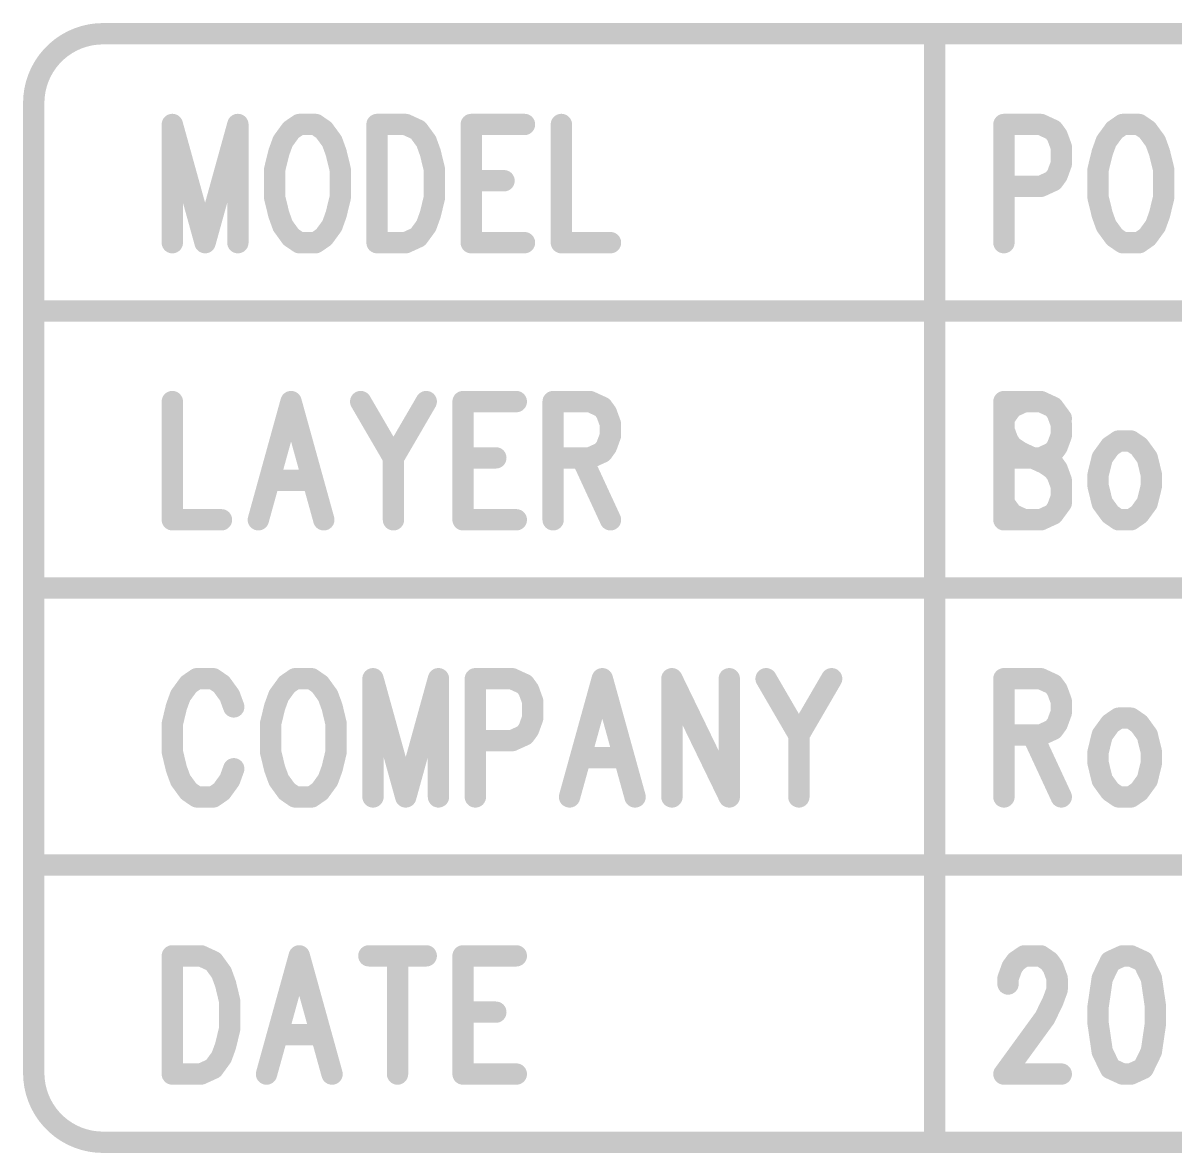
# Model space of a CAD drawing. Extents: x 100 to 144.1, y 92.1 to 144.1.
# Drawn here: x 99.95 to 105.36, y 92.1 to 97.4 of the extents above; entities that cross this region are included whole.
import ezdxf

# ---------------------------------------------------------------- set-up
doc = ezdxf.new("R2010")
doc.units = 0
doc.layers.get('0').update_dxf_attribs({"linetype": 'CONTINUOUS'})
doc.layers.add('MASK-BOTTOM_PHO', color=5, linetype='CONTINUOUS')
doc.layers.add('SILK-BOTTOM_PHO', color=14, linetype='CONTINUOUS')

# ---------------------------------------------------------------- blocks, each defined once
blk = doc.blocks.new('ROUND_1')
at = {"const_width": 0.050038}
blk.add_lwpolyline([(-0.025018, 0, 1), (0.025018, 0, 1)], format="xyb", close=True, dxfattribs=at)

msp = doc.modelspace()

# ---------------------------------------------------------------- linework, layer by layer
at = {"layer": 'MASK-BOTTOM_PHO', "const_width": 0.100076}
for points in [[(100.32492, 97.350072, 0.4142154), (100.000054, 97.024952)], [(100.000054, 92.47505, 0.4142154), (100.32492, 92.14993)]]:
    msp.add_lwpolyline(points, format="xyb", dxfattribs=at)
for points in [[(127.625094, 97.350072), (100.32492, 97.350072)], [(104.22509, 97.350072), (104.22509, 92.14993)], [(100.000054, 97.024952), (100.000054, 92.47505)], [(100.65004, 96.924368), (100.65004, 96.369886)], [(100.65004, 96.924368), (100.80371, 96.369886)], [(100.95738, 96.924368), (100.80371, 96.369886)], [(100.95738, 96.924368), (100.95738, 96.369886)], [(101.206808, 96.897952), (101.168454, 96.84512)], [(101.245416, 96.924368), (101.206808, 96.897952)], [(101.322124, 96.924368), (101.245416, 96.924368)], [(101.360478, 96.897952), (101.322124, 96.924368)], [(101.399086, 96.84512), (101.360478, 96.897952)], [(101.61016, 96.924368), (101.61016, 96.369886)], [(101.61016, 96.924368), (101.74478, 96.924368)], [(101.74478, 96.924368), (101.802184, 96.897952)], [(101.802184, 96.897952), (101.840792, 96.84512)], [(102.051866, 96.924368), (102.051866, 96.369886)], [(102.051866, 96.924368), (102.301548, 96.924368)], [(102.474522, 96.924368), (102.474522, 96.369886)], [(104.549956, 96.924368), (104.549956, 96.369886)], [(104.549956, 96.924368), (104.72293, 96.924368)], [(104.72293, 96.924368), (104.780334, 96.897952)], [(104.780334, 96.897952), (104.799638, 96.871536)], [(105.068624, 96.897952), (105.030016, 96.84512)], [(105.106978, 96.924368), (105.068624, 96.897952)], [(105.183686, 96.924368), (105.106978, 96.924368)], [(105.22204, 96.897952), (105.183686, 96.924368)], [(105.260648, 96.84512), (105.22204, 96.897952)], [(101.168454, 96.84512), (101.149404, 96.792542)], [(101.418136, 96.792542), (101.399086, 96.84512)], [(101.840792, 96.84512), (101.859842, 96.792542)], [(104.799638, 96.871536), (104.818942, 96.818704)], [(105.030016, 96.84512), (105.010966, 96.792542)], [(105.279698, 96.792542), (105.260648, 96.84512)], [(101.149404, 96.792542), (101.1301, 96.713294)], [(101.43744, 96.713294), (101.418136, 96.792542)], [(101.859842, 96.792542), (101.879146, 96.713294)], [(104.818942, 96.818704), (104.818942, 96.73971)], [(105.010966, 96.792542), (104.991662, 96.713294)], [(105.299002, 96.713294), (105.279698, 96.792542)], [(104.818942, 96.73971), (104.799638, 96.686878)], [(101.1301, 96.713294), (101.1301, 96.581214)], [(101.43744, 96.581214), (101.43744, 96.713294)], [(101.879146, 96.713294), (101.879146, 96.581214)], [(104.799638, 96.686878), (104.780334, 96.660462)], [(104.991662, 96.713294), (104.991662, 96.581214)], [(105.299002, 96.581214), (105.299002, 96.713294)], [(102.051866, 96.660462), (102.205536, 96.660462)], [(104.72293, 96.634046), (104.549956, 96.634046)], [(104.780334, 96.660462), (104.72293, 96.634046)], [(101.1301, 96.581214), (101.149404, 96.501966)], [(101.418136, 96.501966), (101.43744, 96.581214)], [(101.879146, 96.581214), (101.859842, 96.501966)], [(104.991662, 96.581214), (105.010966, 96.501966)], [(105.279698, 96.501966), (105.299002, 96.581214)], [(101.149404, 96.501966), (101.168454, 96.449134)], [(101.399086, 96.449134), (101.418136, 96.501966)], [(101.859842, 96.501966), (101.840792, 96.449134)], [(105.010966, 96.501966), (105.030016, 96.449134)], [(105.260648, 96.449134), (105.279698, 96.501966)], [(101.168454, 96.449134), (101.206808, 96.396302)], [(101.360478, 96.396302), (101.399086, 96.449134)], [(101.840792, 96.449134), (101.802184, 96.396302)], [(105.030016, 96.449134), (105.068624, 96.396302)], [(105.22204, 96.396302), (105.260648, 96.449134)], [(101.206808, 96.396302), (101.245416, 96.369886)], [(101.245416, 96.369886), (101.322124, 96.369886)], [(101.322124, 96.369886), (101.360478, 96.396302)], [(101.74478, 96.369886), (101.61016, 96.369886)], [(101.802184, 96.396302), (101.74478, 96.369886)], [(102.051866, 96.369886), (102.301548, 96.369886)], [(102.474522, 96.369886), (102.7049, 96.369886)], [(105.068624, 96.396302), (105.106978, 96.369886)], [(105.106978, 96.369886), (105.183686, 96.369886)], [(105.183686, 96.369886), (105.22204, 96.396302)], [(120.474994, 96.0501), (100.000054, 96.0501)], [(100.65004, 95.624396), (100.65004, 95.069914)], [(101.206808, 95.624396), (101.053392, 95.069914)], [(101.206808, 95.624396), (101.360478, 95.069914)], [(101.533452, 95.624396), (101.687122, 95.36049)], [(101.840792, 95.624396), (101.687122, 95.36049)], [(102.013512, 95.624396), (102.013512, 95.069914)], [(102.013512, 95.624396), (102.263194, 95.624396)], [(102.435914, 95.624396), (102.435914, 95.069914)], [(102.435914, 95.624396), (102.608888, 95.624396)], [(102.608888, 95.624396), (102.666546, 95.59798)], [(102.666546, 95.59798), (102.685596, 95.571564)], [(104.58831, 95.59798), (104.549956, 95.545148)], [(104.645968, 95.624396), (104.58831, 95.59798)], [(104.72293, 95.624396), (104.645968, 95.624396)], [(104.780334, 95.59798), (104.72293, 95.624396)], [(104.818942, 95.545148), (104.780334, 95.59798)], [(102.685596, 95.571564), (102.7049, 95.518732)], [(104.549956, 95.545148), (104.549956, 95.492316)], [(102.7049, 95.518732), (102.7049, 95.4659)], [(104.549956, 95.492316), (104.56926, 95.439484)], [(102.7049, 95.4659), (102.685596, 95.413322)], [(104.56926, 95.439484), (104.58831, 95.413322)], [(105.087674, 95.439484), (105.04932, 95.413322)], [(105.145332, 95.439484), (105.087674, 95.439484)], [(105.183686, 95.413322), (105.145332, 95.439484)], [(102.666546, 95.386906), (102.608888, 95.36049)], [(102.685596, 95.413322), (102.666546, 95.386906)], [(104.58831, 95.413322), (104.626918, 95.386906)], [(104.626918, 95.386906), (104.74198, 95.334074)], [(105.04932, 95.413322), (105.010966, 95.36049)], [(105.22204, 95.36049), (105.183686, 95.413322)], [(101.687122, 95.36049), (101.687122, 95.069914)], [(102.013512, 95.36049), (102.167182, 95.36049)], [(102.608888, 95.36049), (102.435914, 95.36049)], [(102.570534, 95.36049), (102.7049, 95.069914)], [(104.74198, 95.334074), (104.780334, 95.307658)], [(105.010966, 95.36049), (104.991662, 95.281242)], [(105.241344, 95.281242), (105.22204, 95.36049)], [(104.780334, 95.307658), (104.799638, 95.281242)], [(104.799638, 95.281242), (104.818942, 95.22841)], [(104.991662, 95.281242), (104.991662, 95.22841)], [(105.241344, 95.22841), (105.241344, 95.281242)], [(101.110796, 95.254826), (101.303074, 95.254826)], [(104.818942, 95.22841), (104.818942, 95.149162)], [(104.991662, 95.22841), (105.010966, 95.149162)], [(105.22204, 95.149162), (105.241344, 95.22841)], [(104.58831, 95.09633), (104.549956, 95.149162)], [(104.818942, 95.149162), (104.780334, 95.09633)], [(105.010966, 95.149162), (105.04932, 95.09633)], [(105.183686, 95.09633), (105.22204, 95.149162)], [(100.65004, 95.069914), (100.880418, 95.069914)], [(102.013512, 95.069914), (102.263194, 95.069914)], [(104.645968, 95.069914), (104.58831, 95.09633)], [(104.72293, 95.069914), (104.645968, 95.069914)], [(104.780334, 95.09633), (104.72293, 95.069914)], [(105.04932, 95.09633), (105.087674, 95.069914)], [(105.087674, 95.069914), (105.145332, 95.069914)], [(105.145332, 95.069914), (105.183686, 95.09633)], [(120.474994, 94.749874), (100.000054, 94.749874)], [(100.726748, 94.298008), (100.688394, 94.245176)], [(100.765102, 94.324424), (100.726748, 94.298008)], [(100.842064, 94.324424), (100.765102, 94.324424)], [(100.880418, 94.298008), (100.842064, 94.324424)], [(100.918772, 94.245176), (100.880418, 94.298008)], [(101.187758, 94.298008), (101.149404, 94.245176)], [(101.226112, 94.324424), (101.187758, 94.298008)], [(101.303074, 94.324424), (101.226112, 94.324424)], [(101.341428, 94.298008), (101.303074, 94.324424)], [(101.379782, 94.245176), (101.341428, 94.298008)], [(101.59111, 94.324424), (101.59111, 93.769942)], [(101.59111, 94.324424), (101.74478, 93.769942)], [(101.898196, 94.324424), (101.74478, 93.769942)], [(101.898196, 94.324424), (101.898196, 93.769942)], [(102.07117, 94.324424), (102.07117, 93.769942)], [(102.07117, 94.324424), (102.24389, 94.324424)], [(102.24389, 94.324424), (102.301548, 94.298008)], [(102.301548, 94.298008), (102.320852, 94.271592)], [(102.666546, 94.324424), (102.512876, 93.769942)], [(102.666546, 94.324424), (102.820216, 93.769942)], [(102.992936, 94.324424), (102.992936, 93.769942)], [(102.992936, 94.324424), (103.261922, 93.769942)], [(103.261922, 94.324424), (103.261922, 93.769942)], [(103.434642, 94.324424), (103.588312, 94.060264)], [(103.741982, 94.324424), (103.588312, 94.060264)], [(104.549956, 94.324424), (104.549956, 93.769942)], [(104.549956, 94.324424), (104.72293, 94.324424)], [(104.72293, 94.324424), (104.780334, 94.298008)], [(104.780334, 94.298008), (104.799638, 94.271592)], [(100.688394, 94.245176), (100.66909, 94.192344)], [(100.938076, 94.192344), (100.918772, 94.245176)], [(101.149404, 94.245176), (101.1301, 94.192344)], [(101.399086, 94.192344), (101.379782, 94.245176)], [(102.320852, 94.271592), (102.339902, 94.21876)], [(104.799638, 94.271592), (104.818942, 94.21876)], [(100.66909, 94.192344), (100.65004, 94.113096)], [(101.1301, 94.192344), (101.110796, 94.113096)], [(101.418136, 94.113096), (101.399086, 94.192344)], [(102.339902, 94.21876), (102.339902, 94.139512)], [(104.818942, 94.21876), (104.818942, 94.165928)], [(102.339902, 94.139512), (102.320852, 94.08668)], [(104.818942, 94.165928), (104.799638, 94.113096)], [(105.087674, 94.139512), (105.04932, 94.113096)], [(105.145332, 94.139512), (105.087674, 94.139512)], [(105.183686, 94.113096), (105.145332, 94.139512)], [(100.65004, 94.113096), (100.65004, 93.98127)], [(101.110796, 94.113096), (101.110796, 93.98127)], [(101.418136, 93.98127), (101.418136, 94.113096)], [(102.320852, 94.08668), (102.301548, 94.060264)], [(104.780334, 94.08668), (104.72293, 94.060264)], [(104.799638, 94.113096), (104.780334, 94.08668)], [(105.04932, 94.113096), (105.010966, 94.060264)], [(105.22204, 94.060264), (105.183686, 94.113096)], [(102.24389, 94.034102), (102.07117, 94.034102)], [(102.301548, 94.060264), (102.24389, 94.034102)], [(103.588312, 94.060264), (103.588312, 93.769942)], [(104.72293, 94.060264), (104.549956, 94.060264)], [(104.684322, 94.060264), (104.818942, 93.769942)], [(105.010966, 94.060264), (104.991662, 93.98127)], [(105.241344, 93.98127), (105.22204, 94.060264)], [(100.65004, 93.98127), (100.66909, 93.902022)], [(101.110796, 93.98127), (101.1301, 93.902022)], [(101.399086, 93.902022), (101.418136, 93.98127)], [(104.991662, 93.98127), (104.991662, 93.928438)], [(105.241344, 93.928438), (105.241344, 93.98127)], [(102.570534, 93.954854), (102.762558, 93.954854)], [(104.991662, 93.928438), (105.010966, 93.84919)], [(105.22204, 93.84919), (105.241344, 93.928438)], [(100.66909, 93.902022), (100.688394, 93.84919)], [(100.918772, 93.84919), (100.938076, 93.902022)], [(101.1301, 93.902022), (101.149404, 93.84919)], [(101.379782, 93.84919), (101.399086, 93.902022)], [(100.688394, 93.84919), (100.726748, 93.796358)], [(100.880418, 93.796358), (100.918772, 93.84919)], [(101.149404, 93.84919), (101.187758, 93.796358)], [(101.341428, 93.796358), (101.379782, 93.84919)], [(105.010966, 93.84919), (105.04932, 93.796358)], [(105.183686, 93.796358), (105.22204, 93.84919)], [(100.726748, 93.796358), (100.765102, 93.769942)], [(100.765102, 93.769942), (100.842064, 93.769942)], [(100.842064, 93.769942), (100.880418, 93.796358)], [(101.187758, 93.796358), (101.226112, 93.769942)], [(101.226112, 93.769942), (101.303074, 93.769942)], [(101.303074, 93.769942), (101.341428, 93.796358)], [(105.04932, 93.796358), (105.087674, 93.769942)], [(105.087674, 93.769942), (105.145332, 93.769942)], [(105.145332, 93.769942), (105.183686, 93.796358)], [(120.474994, 93.449902), (100.000054, 93.449902)], [(100.65004, 93.024452), (100.65004, 92.46997)], [(100.65004, 93.024452), (100.784406, 93.024452)], [(100.784406, 93.024452), (100.842064, 92.998036)], [(101.245416, 93.024452), (101.091746, 92.46997)], [(101.245416, 93.024452), (101.399086, 92.46997)], [(101.571806, 93.024452), (101.840792, 93.024452)], [(101.706172, 93.024452), (101.706172, 92.46997)], [(102.013512, 93.024452), (102.013512, 92.46997)], [(102.013512, 93.024452), (102.263194, 93.024452)], [(104.607614, 92.998036), (104.645968, 93.024452)], [(104.645968, 93.024452), (104.72293, 93.024452)], [(104.72293, 93.024452), (104.761284, 92.998036)], [(105.106978, 93.024452), (105.04932, 92.998036)], [(105.145332, 93.024452), (105.106978, 93.024452)], [(105.20299, 92.998036), (105.145332, 93.024452)], [(100.842064, 92.998036), (100.880418, 92.945204)], [(100.880418, 92.945204), (100.899722, 92.892372)], [(104.56926, 92.918788), (104.58831, 92.97162)], [(104.58831, 92.97162), (104.607614, 92.998036)], [(104.761284, 92.998036), (104.780334, 92.97162)], [(104.780334, 92.97162), (104.799638, 92.918788)], [(105.04932, 92.998036), (105.010966, 92.918788)], [(105.241344, 92.918788), (105.20299, 92.998036)], [(100.899722, 92.892372), (100.918772, 92.813124)], [(104.56926, 92.892372), (104.56926, 92.918788)], [(104.799638, 92.918788), (104.799638, 92.865956)], [(105.010966, 92.918788), (104.991662, 92.786708)], [(105.260648, 92.786708), (105.241344, 92.918788)], [(104.799638, 92.865956), (104.780334, 92.813124)], [(100.918772, 92.813124), (100.918772, 92.681298)], [(104.780334, 92.813124), (104.74198, 92.733876)], [(104.991662, 92.786708), (104.991662, 92.70746)], [(105.260648, 92.70746), (105.260648, 92.786708)], [(102.013512, 92.760292), (102.167182, 92.760292)], [(104.74198, 92.733876), (104.549956, 92.46997)], [(100.918772, 92.681298), (100.899722, 92.60205)], [(104.991662, 92.70746), (105.010966, 92.575634)], [(105.241344, 92.575634), (105.260648, 92.70746)], [(101.149404, 92.654882), (101.341428, 92.654882)], [(100.899722, 92.60205), (100.880418, 92.549218)], [(105.010966, 92.575634), (105.04932, 92.496386)], [(105.20299, 92.496386), (105.241344, 92.575634)], [(100.880418, 92.549218), (100.842064, 92.496386)], [(100.784406, 92.46997), (100.65004, 92.46997)], [(100.842064, 92.496386), (100.784406, 92.46997)], [(102.013512, 92.46997), (102.263194, 92.46997)], [(104.549956, 92.46997), (104.818942, 92.46997)], [(105.04932, 92.496386), (105.106978, 92.46997)], [(105.106978, 92.46997), (105.145332, 92.46997)], [(105.145332, 92.46997), (105.20299, 92.496386)], [(100.32492, 92.14993), (127.625094, 92.14993)]]:
    msp.add_lwpolyline(points, dxfattribs=at)
at = {"layer": 'SILK-BOTTOM_PHO', "const_width": 0.100076}
for points in [[(100.32492, 97.350072, 0.4142154), (100.000054, 97.024952)], [(100.000054, 92.47505, 0.4142154), (100.32492, 92.14993)]]:
    msp.add_lwpolyline(points, format="xyb", dxfattribs=at)
for points in [[(127.625094, 97.350072), (100.32492, 97.350072)], [(104.22509, 97.350072), (104.22509, 92.14993)], [(100.000054, 97.024952), (100.000054, 92.47505)], [(100.65004, 96.924368), (100.65004, 96.369886)], [(100.65004, 96.924368), (100.80371, 96.369886)], [(100.95738, 96.924368), (100.80371, 96.369886)], [(100.95738, 96.924368), (100.95738, 96.369886)], [(101.206808, 96.897952), (101.168454, 96.84512)], [(101.245416, 96.924368), (101.206808, 96.897952)], [(101.322124, 96.924368), (101.245416, 96.924368)], [(101.360478, 96.897952), (101.322124, 96.924368)], [(101.399086, 96.84512), (101.360478, 96.897952)], [(101.61016, 96.924368), (101.61016, 96.369886)], [(101.61016, 96.924368), (101.74478, 96.924368)], [(101.74478, 96.924368), (101.802184, 96.897952)], [(101.802184, 96.897952), (101.840792, 96.84512)], [(102.051866, 96.924368), (102.051866, 96.369886)], [(102.051866, 96.924368), (102.301548, 96.924368)], [(102.474522, 96.924368), (102.474522, 96.369886)], [(104.549956, 96.924368), (104.549956, 96.369886)], [(104.549956, 96.924368), (104.72293, 96.924368)], [(104.72293, 96.924368), (104.780334, 96.897952)], [(104.780334, 96.897952), (104.799638, 96.871536)], [(105.068624, 96.897952), (105.030016, 96.84512)], [(105.106978, 96.924368), (105.068624, 96.897952)], [(105.183686, 96.924368), (105.106978, 96.924368)], [(105.22204, 96.897952), (105.183686, 96.924368)], [(105.260648, 96.84512), (105.22204, 96.897952)], [(101.168454, 96.84512), (101.149404, 96.792542)], [(101.418136, 96.792542), (101.399086, 96.84512)], [(101.840792, 96.84512), (101.859842, 96.792542)], [(104.799638, 96.871536), (104.818942, 96.818704)], [(105.030016, 96.84512), (105.010966, 96.792542)], [(105.279698, 96.792542), (105.260648, 96.84512)], [(101.149404, 96.792542), (101.1301, 96.713294)], [(101.43744, 96.713294), (101.418136, 96.792542)], [(101.859842, 96.792542), (101.879146, 96.713294)], [(104.818942, 96.818704), (104.818942, 96.73971)], [(105.010966, 96.792542), (104.991662, 96.713294)], [(105.299002, 96.713294), (105.279698, 96.792542)], [(104.818942, 96.73971), (104.799638, 96.686878)], [(101.1301, 96.713294), (101.1301, 96.581214)], [(101.43744, 96.581214), (101.43744, 96.713294)], [(101.879146, 96.713294), (101.879146, 96.581214)], [(104.799638, 96.686878), (104.780334, 96.660462)], [(104.991662, 96.713294), (104.991662, 96.581214)], [(105.299002, 96.581214), (105.299002, 96.713294)], [(102.051866, 96.660462), (102.205536, 96.660462)], [(104.72293, 96.634046), (104.549956, 96.634046)], [(104.780334, 96.660462), (104.72293, 96.634046)], [(101.1301, 96.581214), (101.149404, 96.501966)], [(101.418136, 96.501966), (101.43744, 96.581214)], [(101.879146, 96.581214), (101.859842, 96.501966)], [(104.991662, 96.581214), (105.010966, 96.501966)], [(105.279698, 96.501966), (105.299002, 96.581214)], [(101.149404, 96.501966), (101.168454, 96.449134)], [(101.399086, 96.449134), (101.418136, 96.501966)], [(101.859842, 96.501966), (101.840792, 96.449134)], [(105.010966, 96.501966), (105.030016, 96.449134)], [(105.260648, 96.449134), (105.279698, 96.501966)], [(101.168454, 96.449134), (101.206808, 96.396302)], [(101.360478, 96.396302), (101.399086, 96.449134)], [(101.840792, 96.449134), (101.802184, 96.396302)], [(105.030016, 96.449134), (105.068624, 96.396302)], [(105.22204, 96.396302), (105.260648, 96.449134)], [(101.206808, 96.396302), (101.245416, 96.369886)], [(101.245416, 96.369886), (101.322124, 96.369886)], [(101.322124, 96.369886), (101.360478, 96.396302)], [(101.74478, 96.369886), (101.61016, 96.369886)], [(101.802184, 96.396302), (101.74478, 96.369886)], [(102.051866, 96.369886), (102.301548, 96.369886)], [(102.474522, 96.369886), (102.7049, 96.369886)], [(105.068624, 96.396302), (105.106978, 96.369886)], [(105.106978, 96.369886), (105.183686, 96.369886)], [(105.183686, 96.369886), (105.22204, 96.396302)], [(120.474994, 96.0501), (100.000054, 96.0501)], [(100.65004, 95.624396), (100.65004, 95.069914)], [(101.206808, 95.624396), (101.053392, 95.069914)], [(101.206808, 95.624396), (101.360478, 95.069914)], [(101.533452, 95.624396), (101.687122, 95.36049)], [(101.840792, 95.624396), (101.687122, 95.36049)], [(102.013512, 95.624396), (102.013512, 95.069914)], [(102.013512, 95.624396), (102.263194, 95.624396)], [(102.435914, 95.624396), (102.435914, 95.069914)], [(102.435914, 95.624396), (102.608888, 95.624396)], [(102.608888, 95.624396), (102.666546, 95.59798)], [(102.666546, 95.59798), (102.685596, 95.571564)], [(104.549956, 95.624396), (104.549956, 95.069914)], [(104.549956, 95.624396), (104.72293, 95.624396)], [(104.72293, 95.624396), (104.780334, 95.59798)], [(104.780334, 95.59798), (104.799638, 95.571564)], [(102.685596, 95.571564), (102.7049, 95.518732)], [(104.799638, 95.571564), (104.818942, 95.518732)], [(102.7049, 95.518732), (102.7049, 95.4659)], [(104.818942, 95.518732), (104.818942, 95.4659)], [(102.7049, 95.4659), (102.685596, 95.413322)], [(104.818942, 95.4659), (104.799638, 95.413322)], [(105.087674, 95.439484), (105.04932, 95.413322)], [(105.145332, 95.439484), (105.087674, 95.439484)], [(105.183686, 95.413322), (105.145332, 95.439484)], [(102.666546, 95.386906), (102.608888, 95.36049)], [(102.685596, 95.413322), (102.666546, 95.386906)], [(104.780334, 95.386906), (104.72293, 95.36049)], [(104.799638, 95.413322), (104.780334, 95.386906)], [(105.04932, 95.413322), (105.010966, 95.36049)], [(105.22204, 95.36049), (105.183686, 95.413322)], [(101.687122, 95.36049), (101.687122, 95.069914)], [(102.013512, 95.36049), (102.167182, 95.36049)], [(102.608888, 95.36049), (102.435914, 95.36049)], [(102.570534, 95.36049), (102.7049, 95.069914)], [(104.549956, 95.36049), (104.72293, 95.36049)], [(104.72293, 95.36049), (104.780334, 95.334074)], [(104.780334, 95.334074), (104.799638, 95.307658)], [(105.010966, 95.36049), (104.991662, 95.281242)], [(105.241344, 95.281242), (105.22204, 95.36049)], [(104.799638, 95.307658), (104.818942, 95.254826)], [(104.991662, 95.281242), (104.991662, 95.22841)], [(105.241344, 95.22841), (105.241344, 95.281242)], [(101.110796, 95.254826), (101.303074, 95.254826)], [(104.818942, 95.254826), (104.818942, 95.175578)], [(104.991662, 95.22841), (105.010966, 95.149162)], [(105.22204, 95.149162), (105.241344, 95.22841)], [(104.818942, 95.175578), (104.799638, 95.122746)], [(104.799638, 95.122746), (104.780334, 95.09633)], [(105.010966, 95.149162), (105.04932, 95.09633)], [(105.183686, 95.09633), (105.22204, 95.149162)], [(100.65004, 95.069914), (100.880418, 95.069914)], [(102.013512, 95.069914), (102.263194, 95.069914)], [(104.72293, 95.069914), (104.549956, 95.069914)], [(104.780334, 95.09633), (104.72293, 95.069914)], [(105.04932, 95.09633), (105.087674, 95.069914)], [(105.087674, 95.069914), (105.145332, 95.069914)], [(105.145332, 95.069914), (105.183686, 95.09633)], [(120.474994, 94.749874), (100.000054, 94.749874)], [(100.726748, 94.298008), (100.688394, 94.245176)], [(100.765102, 94.324424), (100.726748, 94.298008)], [(100.842064, 94.324424), (100.765102, 94.324424)], [(100.880418, 94.298008), (100.842064, 94.324424)], [(100.918772, 94.245176), (100.880418, 94.298008)], [(101.187758, 94.298008), (101.149404, 94.245176)], [(101.226112, 94.324424), (101.187758, 94.298008)], [(101.303074, 94.324424), (101.226112, 94.324424)], [(101.341428, 94.298008), (101.303074, 94.324424)], [(101.379782, 94.245176), (101.341428, 94.298008)], [(101.59111, 94.324424), (101.59111, 93.769942)], [(101.59111, 94.324424), (101.74478, 93.769942)], [(101.898196, 94.324424), (101.74478, 93.769942)], [(101.898196, 94.324424), (101.898196, 93.769942)], [(102.07117, 94.324424), (102.07117, 93.769942)], [(102.07117, 94.324424), (102.24389, 94.324424)], [(102.24389, 94.324424), (102.301548, 94.298008)], [(102.301548, 94.298008), (102.320852, 94.271592)], [(102.666546, 94.324424), (102.512876, 93.769942)], [(102.666546, 94.324424), (102.820216, 93.769942)], [(102.992936, 94.324424), (102.992936, 93.769942)], [(102.992936, 94.324424), (103.261922, 93.769942)], [(103.261922, 94.324424), (103.261922, 93.769942)], [(103.434642, 94.324424), (103.588312, 94.060264)], [(103.741982, 94.324424), (103.588312, 94.060264)], [(104.549956, 94.324424), (104.549956, 93.769942)], [(104.549956, 94.324424), (104.72293, 94.324424)], [(104.72293, 94.324424), (104.780334, 94.298008)], [(104.780334, 94.298008), (104.799638, 94.271592)], [(100.688394, 94.245176), (100.66909, 94.192344)], [(100.938076, 94.192344), (100.918772, 94.245176)], [(101.149404, 94.245176), (101.1301, 94.192344)], [(101.399086, 94.192344), (101.379782, 94.245176)], [(102.320852, 94.271592), (102.339902, 94.21876)], [(104.799638, 94.271592), (104.818942, 94.21876)], [(100.66909, 94.192344), (100.65004, 94.113096)], [(101.1301, 94.192344), (101.110796, 94.113096)], [(101.418136, 94.113096), (101.399086, 94.192344)], [(102.339902, 94.21876), (102.339902, 94.139512)], [(104.818942, 94.21876), (104.818942, 94.165928)], [(102.339902, 94.139512), (102.320852, 94.08668)], [(104.818942, 94.165928), (104.799638, 94.113096)], [(105.087674, 94.139512), (105.04932, 94.113096)], [(105.145332, 94.139512), (105.087674, 94.139512)], [(105.183686, 94.113096), (105.145332, 94.139512)], [(100.65004, 94.113096), (100.65004, 93.98127)], [(101.110796, 94.113096), (101.110796, 93.98127)], [(101.418136, 93.98127), (101.418136, 94.113096)], [(102.320852, 94.08668), (102.301548, 94.060264)], [(104.780334, 94.08668), (104.72293, 94.060264)], [(104.799638, 94.113096), (104.780334, 94.08668)], [(105.04932, 94.113096), (105.010966, 94.060264)], [(105.22204, 94.060264), (105.183686, 94.113096)], [(102.24389, 94.034102), (102.07117, 94.034102)], [(102.301548, 94.060264), (102.24389, 94.034102)], [(103.588312, 94.060264), (103.588312, 93.769942)], [(104.72293, 94.060264), (104.549956, 94.060264)], [(104.684322, 94.060264), (104.818942, 93.769942)], [(105.010966, 94.060264), (104.991662, 93.98127)], [(105.241344, 93.98127), (105.22204, 94.060264)], [(100.65004, 93.98127), (100.66909, 93.902022)], [(101.110796, 93.98127), (101.1301, 93.902022)], [(101.399086, 93.902022), (101.418136, 93.98127)], [(104.991662, 93.98127), (104.991662, 93.928438)], [(105.241344, 93.928438), (105.241344, 93.98127)], [(102.570534, 93.954854), (102.762558, 93.954854)], [(104.991662, 93.928438), (105.010966, 93.84919)], [(105.22204, 93.84919), (105.241344, 93.928438)], [(100.66909, 93.902022), (100.688394, 93.84919)], [(100.918772, 93.84919), (100.938076, 93.902022)], [(101.1301, 93.902022), (101.149404, 93.84919)], [(101.379782, 93.84919), (101.399086, 93.902022)], [(100.688394, 93.84919), (100.726748, 93.796358)], [(100.880418, 93.796358), (100.918772, 93.84919)], [(101.149404, 93.84919), (101.187758, 93.796358)], [(101.341428, 93.796358), (101.379782, 93.84919)], [(105.010966, 93.84919), (105.04932, 93.796358)], [(105.183686, 93.796358), (105.22204, 93.84919)], [(100.726748, 93.796358), (100.765102, 93.769942)], [(100.765102, 93.769942), (100.842064, 93.769942)], [(100.842064, 93.769942), (100.880418, 93.796358)], [(101.187758, 93.796358), (101.226112, 93.769942)], [(101.226112, 93.769942), (101.303074, 93.769942)], [(101.303074, 93.769942), (101.341428, 93.796358)], [(105.04932, 93.796358), (105.087674, 93.769942)], [(105.087674, 93.769942), (105.145332, 93.769942)], [(105.145332, 93.769942), (105.183686, 93.796358)], [(120.474994, 93.449902), (100.000054, 93.449902)], [(100.65004, 93.024452), (100.65004, 92.46997)], [(100.65004, 93.024452), (100.784406, 93.024452)], [(100.784406, 93.024452), (100.842064, 92.998036)], [(101.245416, 93.024452), (101.091746, 92.46997)], [(101.245416, 93.024452), (101.399086, 92.46997)], [(101.571806, 93.024452), (101.840792, 93.024452)], [(101.706172, 93.024452), (101.706172, 92.46997)], [(102.013512, 93.024452), (102.013512, 92.46997)], [(102.013512, 93.024452), (102.263194, 93.024452)], [(104.607614, 92.998036), (104.645968, 93.024452)], [(104.645968, 93.024452), (104.72293, 93.024452)], [(104.72293, 93.024452), (104.761284, 92.998036)], [(105.106978, 93.024452), (105.04932, 92.998036)], [(105.145332, 93.024452), (105.106978, 93.024452)], [(105.20299, 92.998036), (105.145332, 93.024452)], [(100.842064, 92.998036), (100.880418, 92.945204)], [(100.880418, 92.945204), (100.899722, 92.892372)], [(104.56926, 92.918788), (104.58831, 92.97162)], [(104.58831, 92.97162), (104.607614, 92.998036)], [(104.761284, 92.998036), (104.780334, 92.97162)], [(104.780334, 92.97162), (104.799638, 92.918788)], [(105.04932, 92.998036), (105.010966, 92.918788)], [(105.241344, 92.918788), (105.20299, 92.998036)], [(100.899722, 92.892372), (100.918772, 92.813124)], [(104.56926, 92.892372), (104.56926, 92.918788)], [(104.799638, 92.918788), (104.799638, 92.865956)], [(105.010966, 92.918788), (104.991662, 92.786708)], [(105.260648, 92.786708), (105.241344, 92.918788)], [(104.799638, 92.865956), (104.780334, 92.813124)], [(100.918772, 92.813124), (100.918772, 92.681298)], [(104.780334, 92.813124), (104.74198, 92.733876)], [(104.991662, 92.786708), (104.991662, 92.70746)], [(105.260648, 92.70746), (105.260648, 92.786708)], [(102.013512, 92.760292), (102.167182, 92.760292)], [(104.74198, 92.733876), (104.549956, 92.46997)], [(100.918772, 92.681298), (100.899722, 92.60205)], [(104.991662, 92.70746), (105.010966, 92.575634)], [(105.241344, 92.575634), (105.260648, 92.70746)], [(101.149404, 92.654882), (101.341428, 92.654882)], [(100.899722, 92.60205), (100.880418, 92.549218)], [(105.010966, 92.575634), (105.04932, 92.496386)], [(105.20299, 92.496386), (105.241344, 92.575634)], [(100.880418, 92.549218), (100.842064, 92.496386)], [(100.784406, 92.46997), (100.65004, 92.46997)], [(100.842064, 92.496386), (100.784406, 92.46997)], [(102.013512, 92.46997), (102.263194, 92.46997)], [(104.549956, 92.46997), (104.818942, 92.46997)], [(105.04932, 92.496386), (105.106978, 92.46997)], [(105.106978, 92.46997), (105.145332, 92.46997)], [(105.145332, 92.46997), (105.20299, 92.496386)], [(100.32492, 92.14993), (127.625094, 92.14993)]]:
    msp.add_lwpolyline(points, dxfattribs=at)

# ---------------------------------------------------------------- block references
at = {"layer": 'MASK-BOTTOM_PHO'}
for p in [(100.32492, 97.350072), (100.32492, 97.350072), (104.22509, 97.350072), (100.000054, 97.024952), (100.000054, 97.024952), (100.65004, 96.924368), (100.65004, 96.924368), (100.95738, 96.924368), (100.95738, 96.924368), (101.206808, 96.897952), (101.245416, 96.924368), (101.245416, 96.924368), (101.322124, 96.924368), (101.360478, 96.897952), (101.61016, 96.924368), (101.61016, 96.924368), (101.74478, 96.924368), (101.802184, 96.897952), (102.051866, 96.924368), (102.051866, 96.924368), (102.301548, 96.924368), (102.474522, 96.924368), (104.549956, 96.924368), (104.549956, 96.924368), (104.72293, 96.924368), (104.780334, 96.897952), (105.068624, 96.897952), (105.106978, 96.924368), (105.106978, 96.924368), (105.183686, 96.924368), (105.22204, 96.897952), (101.168454, 96.84512), (101.399086, 96.84512), (101.840792, 96.84512), (104.799638, 96.871536), (105.030016, 96.84512), (105.260648, 96.84512), (101.149404, 96.792542), (101.418136, 96.792542), (101.859842, 96.792542), (104.818942, 96.818704), (105.010966, 96.792542), (105.279698, 96.792542), (104.818942, 96.73971), (101.1301, 96.713294), (101.43744, 96.713294), (101.879146, 96.713294), (104.799638, 96.686878), (104.991662, 96.713294), (105.299002, 96.713294), (102.051866, 96.660462), (102.205536, 96.660462), (104.549956, 96.634046), (104.72293, 96.634046), (104.780334, 96.660462), (101.1301, 96.581214), (101.43744, 96.581214), (101.879146, 96.581214), (104.991662, 96.581214), (105.299002, 96.581214), (101.149404, 96.501966), (101.418136, 96.501966), (101.859842, 96.501966), (105.010966, 96.501966), (105.279698, 96.501966), (101.168454, 96.449134), (101.399086, 96.449134), (101.840792, 96.449134), (105.030016, 96.449134), (105.260648, 96.449134), (100.65004, 96.369886), (100.80371, 96.369886), (100.80371, 96.369886), (100.95738, 96.369886), (101.206808, 96.396302), (101.245416, 96.369886), (101.322124, 96.369886), (101.360478, 96.396302), (101.61016, 96.369886), (101.61016, 96.369886), (101.74478, 96.369886), (101.802184, 96.396302), (102.051866, 96.369886), (102.051866, 96.369886), (102.301548, 96.369886), (102.474522, 96.369886), (102.7049, 96.369886), (104.549956, 96.369886), (105.068624, 96.396302), (105.106978, 96.369886), (105.183686, 96.369886), (105.22204, 96.396302), (100.000054, 96.0501), (100.65004, 95.624396), (101.206808, 95.624396), (101.206808, 95.624396), (101.533452, 95.624396), (101.840792, 95.624396), (102.013512, 95.624396), (102.013512, 95.624396), (102.263194, 95.624396), (102.435914, 95.624396), (102.435914, 95.624396), (102.608888, 95.624396), (102.666546, 95.59798), (104.58831, 95.59798), (104.645968, 95.624396), (104.72293, 95.624396), (104.780334, 95.59798), (102.685596, 95.571564), (104.549956, 95.545148), (104.818942, 95.545148), (102.7049, 95.518732), (104.549956, 95.492316), (102.7049, 95.4659), (104.56926, 95.439484), (105.087674, 95.439484), (105.087674, 95.439484), (105.145332, 95.439484), (102.666546, 95.386906), (102.685596, 95.413322), (104.58831, 95.413322), (104.626918, 95.386906), (105.04932, 95.413322), (105.183686, 95.413322), (101.687122, 95.36049), (101.687122, 95.36049), (102.013512, 95.36049), (102.167182, 95.36049), (102.435914, 95.36049), (102.570534, 95.36049), (102.608888, 95.36049), (104.74198, 95.334074), (105.010966, 95.36049), (105.22204, 95.36049), (104.780334, 95.307658), (104.799638, 95.281242), (104.991662, 95.281242), (105.241344, 95.281242), (101.110796, 95.254826), (101.303074, 95.254826), (104.818942, 95.22841), (104.991662, 95.22841), (105.241344, 95.22841), (104.549956, 95.149162), (104.818942, 95.149162), (105.010966, 95.149162), (105.22204, 95.149162), (100.65004, 95.069914), (100.880418, 95.069914), (101.053392, 95.069914), (101.360478, 95.069914), (101.687122, 95.069914), (102.013512, 95.069914), (102.013512, 95.069914), (102.263194, 95.069914), (102.435914, 95.069914), (102.7049, 95.069914), (104.58831, 95.09633), (104.645968, 95.069914), (104.72293, 95.069914), (104.780334, 95.09633), (105.04932, 95.09633), (105.087674, 95.069914), (105.145332, 95.069914), (105.183686, 95.09633), (100.000054, 94.749874), (100.726748, 94.298008), (100.765102, 94.324424), (100.842064, 94.324424), (100.880418, 94.298008), (101.187758, 94.298008), (101.226112, 94.324424), (101.226112, 94.324424), (101.303074, 94.324424), (101.341428, 94.298008), (101.59111, 94.324424), (101.59111, 94.324424), (101.898196, 94.324424), (101.898196, 94.324424), (102.07117, 94.324424), (102.07117, 94.324424), (102.24389, 94.324424), (102.301548, 94.298008), (102.666546, 94.324424), (102.666546, 94.324424), (102.992936, 94.324424), (102.992936, 94.324424), (103.261922, 94.324424), (103.434642, 94.324424), (103.741982, 94.324424), (104.549956, 94.324424), (104.549956, 94.324424), (104.72293, 94.324424), (104.780334, 94.298008), (100.688394, 94.245176), (100.918772, 94.245176), (101.149404, 94.245176), (101.379782, 94.245176), (102.320852, 94.271592), (104.799638, 94.271592), (100.66909, 94.192344), (100.938076, 94.192344), (101.1301, 94.192344), (101.399086, 94.192344), (102.339902, 94.21876), (104.818942, 94.21876), (102.339902, 94.139512), (104.818942, 94.165928), (105.087674, 94.139512), (105.087674, 94.139512), (105.145332, 94.139512), (100.65004, 94.113096), (101.110796, 94.113096), (101.418136, 94.113096), (102.320852, 94.08668), (104.780334, 94.08668), (104.799638, 94.113096), (105.04932, 94.113096), (105.183686, 94.113096), (102.07117, 94.034102), (102.24389, 94.034102), (102.301548, 94.060264), (102.301548, 94.060264), (103.588312, 94.060264), (103.588312, 94.060264), (103.588312, 94.060264), (104.549956, 94.060264), (104.684322, 94.060264), (104.72293, 94.060264), (104.72293, 94.060264), (105.010966, 94.060264), (105.010966, 94.060264), (105.22204, 94.060264), (105.22204, 94.060264), (100.65004, 93.98127), (101.110796, 93.98127), (101.418136, 93.98127), (104.991662, 93.98127), (105.241344, 93.98127), (102.570534, 93.954854), (102.762558, 93.954854), (104.991662, 93.928438), (105.241344, 93.928438), (100.66909, 93.902022), (100.938076, 93.902022), (101.1301, 93.902022), (101.399086, 93.902022), (100.688394, 93.84919), (100.918772, 93.84919), (101.149404, 93.84919), (101.379782, 93.84919), (105.010966, 93.84919), (105.22204, 93.84919), (100.726748, 93.796358), (100.765102, 93.769942), (100.842064, 93.769942), (100.880418, 93.796358), (101.187758, 93.796358), (101.226112, 93.769942), (101.303074, 93.769942), (101.341428, 93.796358), (101.59111, 93.769942), (101.74478, 93.769942), (101.74478, 93.769942), (101.898196, 93.769942), (102.07117, 93.769942), (102.512876, 93.769942), (102.820216, 93.769942), (102.992936, 93.769942), (103.261922, 93.769942), (103.261922, 93.769942), (103.588312, 93.769942), (104.549956, 93.769942), (104.818942, 93.769942), (105.04932, 93.796358), (105.087674, 93.769942), (105.145332, 93.769942), (105.183686, 93.796358), (100.000054, 93.449902), (100.65004, 93.024452), (100.65004, 93.024452), (100.784406, 93.024452), (101.245416, 93.024452), (101.245416, 93.024452), (101.571806, 93.024452), (101.706172, 93.024452), (101.840792, 93.024452), (102.013512, 93.024452), (102.013512, 93.024452), (102.263194, 93.024452), (104.645968, 93.024452), (104.72293, 93.024452), (105.106978, 93.024452), (105.106978, 93.024452), (105.145332, 93.024452), (100.842064, 92.998036), (100.880418, 92.945204), (104.58831, 92.97162), (104.607614, 92.998036), (104.761284, 92.998036), (104.780334, 92.97162), (105.04932, 92.998036), (105.20299, 92.998036), (100.899722, 92.892372), (104.56926, 92.918788), (104.56926, 92.892372), (104.799638, 92.918788), (105.010966, 92.918788), (105.241344, 92.918788), (104.799638, 92.865956), (100.918772, 92.813124), (104.780334, 92.813124), (104.991662, 92.786708), (105.260648, 92.786708), (102.013512, 92.760292), (102.167182, 92.760292), (104.74198, 92.733876), (100.918772, 92.681298), (104.991662, 92.70746), (105.260648, 92.70746), (101.149404, 92.654882), (101.341428, 92.654882), (100.899722, 92.60205), (105.010966, 92.575634), (105.241344, 92.575634), (100.880418, 92.549218), (100.000054, 92.47505), (100.000054, 92.47505), (100.65004, 92.46997), (100.65004, 92.46997), (100.784406, 92.46997), (100.842064, 92.496386), (101.091746, 92.46997), (101.399086, 92.46997), (101.706172, 92.46997), (102.013512, 92.46997), (102.013512, 92.46997), (102.263194, 92.46997), (104.549956, 92.46997), (104.818942, 92.46997), (105.04932, 92.496386), (105.106978, 92.46997), (105.145332, 92.46997), (105.20299, 92.496386), (100.32492, 92.14993), (100.32492, 92.14993), (104.22509, 92.14993)]:
    msp.add_blockref('ROUND_1', p, dxfattribs=at)
at = {"layer": 'SILK-BOTTOM_PHO'}
for p in [(100.32492, 97.350072), (100.32492, 97.350072), (104.22509, 97.350072), (100.000054, 97.024952), (100.000054, 97.024952), (100.65004, 96.924368), (100.65004, 96.924368), (100.95738, 96.924368), (100.95738, 96.924368), (101.206808, 96.897952), (101.245416, 96.924368), (101.245416, 96.924368), (101.322124, 96.924368), (101.360478, 96.897952), (101.61016, 96.924368), (101.61016, 96.924368), (101.74478, 96.924368), (101.802184, 96.897952), (102.051866, 96.924368), (102.051866, 96.924368), (102.301548, 96.924368), (102.474522, 96.924368), (104.549956, 96.924368), (104.549956, 96.924368), (104.72293, 96.924368), (104.780334, 96.897952), (105.068624, 96.897952), (105.106978, 96.924368), (105.106978, 96.924368), (105.183686, 96.924368), (105.22204, 96.897952), (101.168454, 96.84512), (101.399086, 96.84512), (101.840792, 96.84512), (104.799638, 96.871536), (105.030016, 96.84512), (105.260648, 96.84512), (101.149404, 96.792542), (101.418136, 96.792542), (101.859842, 96.792542), (104.818942, 96.818704), (105.010966, 96.792542), (105.279698, 96.792542), (104.818942, 96.73971), (101.1301, 96.713294), (101.43744, 96.713294), (101.879146, 96.713294), (104.799638, 96.686878), (104.991662, 96.713294), (105.299002, 96.713294), (102.051866, 96.660462), (102.205536, 96.660462), (104.549956, 96.634046), (104.72293, 96.634046), (104.780334, 96.660462), (101.1301, 96.581214), (101.43744, 96.581214), (101.879146, 96.581214), (104.991662, 96.581214), (105.299002, 96.581214), (101.149404, 96.501966), (101.418136, 96.501966), (101.859842, 96.501966), (105.010966, 96.501966), (105.279698, 96.501966), (101.168454, 96.449134), (101.399086, 96.449134), (101.840792, 96.449134), (105.030016, 96.449134), (105.260648, 96.449134), (100.65004, 96.369886), (100.80371, 96.369886), (100.80371, 96.369886), (100.95738, 96.369886), (101.206808, 96.396302), (101.245416, 96.369886), (101.322124, 96.369886), (101.360478, 96.396302), (101.61016, 96.369886), (101.61016, 96.369886), (101.74478, 96.369886), (101.802184, 96.396302), (102.051866, 96.369886), (102.051866, 96.369886), (102.301548, 96.369886), (102.474522, 96.369886), (102.7049, 96.369886), (104.549956, 96.369886), (105.068624, 96.396302), (105.106978, 96.369886), (105.183686, 96.369886), (105.22204, 96.396302), (100.000054, 96.0501), (100.65004, 95.624396), (101.206808, 95.624396), (101.206808, 95.624396), (101.533452, 95.624396), (101.840792, 95.624396), (102.013512, 95.624396), (102.013512, 95.624396), (102.263194, 95.624396), (102.435914, 95.624396), (102.435914, 95.624396), (102.608888, 95.624396), (102.666546, 95.59798), (104.549956, 95.624396), (104.549956, 95.624396), (104.72293, 95.624396), (104.780334, 95.59798), (102.685596, 95.571564), (104.799638, 95.571564), (102.7049, 95.518732), (104.818942, 95.518732), (102.7049, 95.4659), (104.818942, 95.4659), (105.087674, 95.439484), (105.087674, 95.439484), (105.145332, 95.439484), (102.666546, 95.386906), (102.685596, 95.413322), (104.780334, 95.386906), (104.799638, 95.413322), (105.04932, 95.413322), (105.183686, 95.413322), (101.687122, 95.36049), (101.687122, 95.36049), (102.013512, 95.36049), (102.167182, 95.36049), (102.435914, 95.36049), (102.570534, 95.36049), (102.608888, 95.36049), (104.549956, 95.36049), (104.72293, 95.36049), (104.72293, 95.36049), (104.780334, 95.334074), (105.010966, 95.36049), (105.22204, 95.36049), (104.799638, 95.307658), (104.991662, 95.281242), (105.241344, 95.281242), (101.110796, 95.254826), (101.303074, 95.254826), (104.818942, 95.254826), (104.991662, 95.22841), (105.241344, 95.22841), (104.818942, 95.175578), (104.799638, 95.122746), (105.010966, 95.149162), (105.22204, 95.149162), (100.65004, 95.069914), (100.880418, 95.069914), (101.053392, 95.069914), (101.360478, 95.069914), (101.687122, 95.069914), (102.013512, 95.069914), (102.013512, 95.069914), (102.263194, 95.069914), (102.435914, 95.069914), (102.7049, 95.069914), (104.549956, 95.069914), (104.549956, 95.069914), (104.72293, 95.069914), (104.780334, 95.09633), (105.04932, 95.09633), (105.087674, 95.069914), (105.145332, 95.069914), (105.183686, 95.09633), (100.000054, 94.749874), (100.726748, 94.298008), (100.765102, 94.324424), (100.842064, 94.324424), (100.880418, 94.298008), (101.187758, 94.298008), (101.226112, 94.324424), (101.226112, 94.324424), (101.303074, 94.324424), (101.341428, 94.298008), (101.59111, 94.324424), (101.59111, 94.324424), (101.898196, 94.324424), (101.898196, 94.324424), (102.07117, 94.324424), (102.07117, 94.324424), (102.24389, 94.324424), (102.301548, 94.298008), (102.666546, 94.324424), (102.666546, 94.324424), (102.992936, 94.324424), (102.992936, 94.324424), (103.261922, 94.324424), (103.434642, 94.324424), (103.741982, 94.324424), (104.549956, 94.324424), (104.549956, 94.324424), (104.72293, 94.324424), (104.780334, 94.298008), (100.688394, 94.245176), (100.918772, 94.245176), (101.149404, 94.245176), (101.379782, 94.245176), (102.320852, 94.271592), (104.799638, 94.271592), (100.66909, 94.192344), (100.938076, 94.192344), (101.1301, 94.192344), (101.399086, 94.192344), (102.339902, 94.21876), (104.818942, 94.21876), (102.339902, 94.139512), (104.818942, 94.165928), (105.087674, 94.139512), (105.087674, 94.139512), (105.145332, 94.139512), (100.65004, 94.113096), (101.110796, 94.113096), (101.418136, 94.113096), (102.320852, 94.08668), (104.780334, 94.08668), (104.799638, 94.113096), (105.04932, 94.113096), (105.183686, 94.113096), (102.07117, 94.034102), (102.24389, 94.034102), (102.301548, 94.060264), (102.301548, 94.060264), (103.588312, 94.060264), (103.588312, 94.060264), (103.588312, 94.060264), (104.549956, 94.060264), (104.684322, 94.060264), (104.72293, 94.060264), (104.72293, 94.060264), (105.010966, 94.060264), (105.010966, 94.060264), (105.22204, 94.060264), (105.22204, 94.060264), (100.65004, 93.98127), (101.110796, 93.98127), (101.418136, 93.98127), (104.991662, 93.98127), (105.241344, 93.98127), (102.570534, 93.954854), (102.762558, 93.954854), (104.991662, 93.928438), (105.241344, 93.928438), (100.66909, 93.902022), (100.938076, 93.902022), (101.1301, 93.902022), (101.399086, 93.902022), (100.688394, 93.84919), (100.918772, 93.84919), (101.149404, 93.84919), (101.379782, 93.84919), (105.010966, 93.84919), (105.22204, 93.84919), (100.726748, 93.796358), (100.765102, 93.769942), (100.842064, 93.769942), (100.880418, 93.796358), (101.187758, 93.796358), (101.226112, 93.769942), (101.303074, 93.769942), (101.341428, 93.796358), (101.59111, 93.769942), (101.74478, 93.769942), (101.74478, 93.769942), (101.898196, 93.769942), (102.07117, 93.769942), (102.512876, 93.769942), (102.820216, 93.769942), (102.992936, 93.769942), (103.261922, 93.769942), (103.261922, 93.769942), (103.588312, 93.769942), (104.549956, 93.769942), (104.818942, 93.769942), (105.04932, 93.796358), (105.087674, 93.769942), (105.145332, 93.769942), (105.183686, 93.796358), (100.000054, 93.449902), (100.65004, 93.024452), (100.65004, 93.024452), (100.784406, 93.024452), (101.245416, 93.024452), (101.245416, 93.024452), (101.571806, 93.024452), (101.706172, 93.024452), (101.840792, 93.024452), (102.013512, 93.024452), (102.013512, 93.024452), (102.263194, 93.024452), (104.645968, 93.024452), (104.72293, 93.024452), (105.106978, 93.024452), (105.106978, 93.024452), (105.145332, 93.024452), (100.842064, 92.998036), (100.880418, 92.945204), (104.58831, 92.97162), (104.607614, 92.998036), (104.761284, 92.998036), (104.780334, 92.97162), (105.04932, 92.998036), (105.20299, 92.998036), (100.899722, 92.892372), (104.56926, 92.918788), (104.56926, 92.892372), (104.799638, 92.918788), (105.010966, 92.918788), (105.241344, 92.918788), (104.799638, 92.865956), (100.918772, 92.813124), (104.780334, 92.813124), (104.991662, 92.786708), (105.260648, 92.786708), (102.013512, 92.760292), (102.167182, 92.760292), (104.74198, 92.733876), (100.918772, 92.681298), (104.991662, 92.70746), (105.260648, 92.70746), (101.149404, 92.654882), (101.341428, 92.654882), (100.899722, 92.60205), (105.010966, 92.575634), (105.241344, 92.575634), (100.880418, 92.549218), (100.000054, 92.47505), (100.000054, 92.47505), (100.65004, 92.46997), (100.65004, 92.46997), (100.784406, 92.46997), (100.842064, 92.496386), (101.091746, 92.46997), (101.399086, 92.46997), (101.706172, 92.46997), (102.013512, 92.46997), (102.013512, 92.46997), (102.263194, 92.46997), (104.549956, 92.46997), (104.818942, 92.46997), (105.04932, 92.496386), (105.106978, 92.46997), (105.145332, 92.46997), (105.20299, 92.496386), (100.32492, 92.14993), (100.32492, 92.14993), (104.22509, 92.14993)]:
    msp.add_blockref('ROUND_1', p, dxfattribs=at)

doc.saveas('drawing.dxf')
